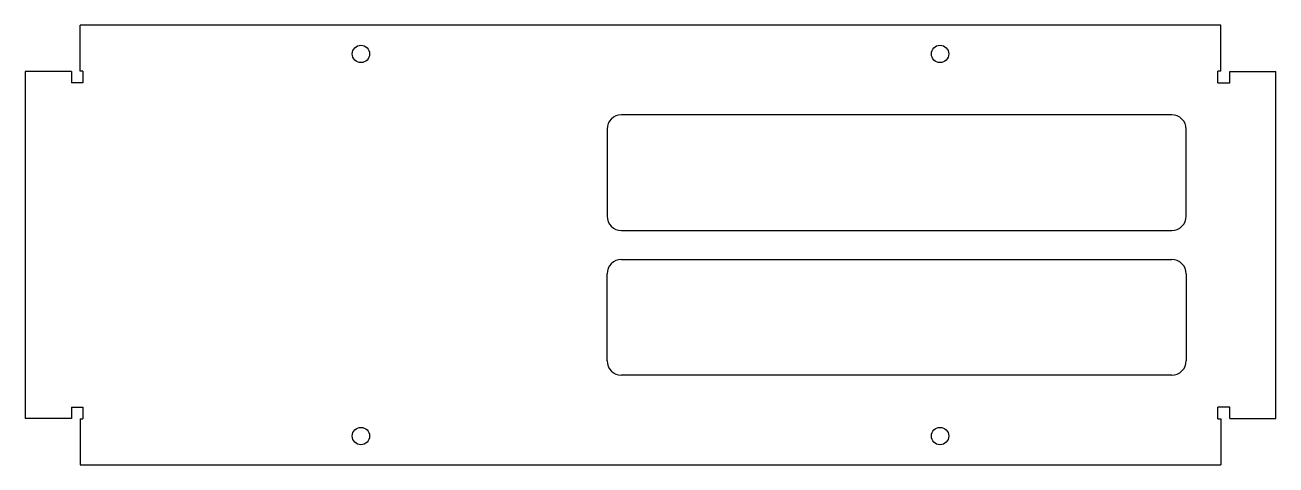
# Model space of a CAD drawing. Header units: millimetres. Extents: x 52 to 484, y 190 to 342.
import ezdxf

# ---------------------------------------------------------------- set-up
doc = ezdxf.new("R2010")
doc.units = ezdxf.units.MM
doc.layers.add('BANDEJA_400X120', color=7, linetype='Continuous')
doc.layers.add('Default', color=7, linetype='Continuous')

# ---------------------------------------------------------------- blocks, each defined once
blk = doc.blocks.new('SE')
at = {"layer": 'BANDEJA_400X120', "color": 7, "linetype": 'Continuous'}
for p, q in [((70.92, 325.61), (70.92, 341.61)), ((464.92, 341.61), (70.92, 341.61)), ((464.92, 325.61), (464.92, 341.61)), ((67.9, 325.59), (51.9, 325.59)), ((51.9, 325.59), (51.9, 205.59)), ((67.9, 325.59), (67.9, 321.59)), ((71.92, 325.61), (70.92, 325.61)), ((71.92, 325.61), (71.92, 321.59)), ((463.92, 321.59), (463.92, 325.61)), ((464.92, 325.61), (463.92, 325.61)), ((467.95, 325.59), (483.95, 325.59)), ((467.95, 321.59), (467.95, 325.59)), ((483.95, 205.59), (483.95, 325.59)), ((71.92, 321.59), (67.9, 321.59)), ((463.92, 321.59), (467.95, 321.59)), ((447.92, 310.59), (257.92, 310.59)), ((252.92, 305.59), (252.92, 275.59)), ((452.92, 275.59), (452.92, 305.59)), ((257.92, 270.59), (447.92, 270.59)), ((257.92, 260.59), (447.92, 260.59)), ((252.92, 225.59), (252.92, 255.59)), ((452.92, 255.59), (452.92, 225.59)), ((447.92, 220.59), (257.92, 220.59)), ((67.9, 209.59), (71.92, 209.59)), ((67.9, 209.59), (67.9, 205.59)), ((71.92, 209.59), (71.92, 205.57)), ((467.95, 209.59), (463.92, 209.59)), ((463.92, 205.57), (463.92, 209.59)), ((467.95, 205.59), (467.95, 209.59)), ((67.9, 205.59), (51.9, 205.59)), ((70.92, 205.57), (70.92, 189.57)), ((70.92, 205.57), (71.92, 205.57)), ((463.92, 205.57), (464.92, 205.57)), ((464.92, 205.57), (464.92, 189.57)), ((467.95, 205.59), (483.95, 205.59)), ((70.92, 189.57), (464.92, 189.57))]:
    blk.add_line(p, q, dxfattribs=at)
for centre in [(167.92, 331.61), (367.92, 331.61), (167.92, 199.57), (367.92, 199.57)]:
    blk.add_circle(centre, 3, dxfattribs=at)
for centre, start, end in [((257.92, 305.59), 90, 180), ((447.92, 305.59), 0, 90), ((257.92, 275.59), 180, 270), ((447.92, 275.59), 270, 0), ((257.92, 255.59), 90, 180), ((447.92, 255.59), 0, 90), ((257.92, 225.59), 180, 270), ((447.92, 225.59), 270, 0)]:
    blk.add_arc(centre, 5, start, end, dxfattribs=at)

msp = doc.modelspace()

# ---------------------------------------------------------------- block references
at = {"layer": 'Default'}
msp.add_blockref('SE', (0, 0), dxfattribs=at)

doc.saveas('drawing.dxf')
